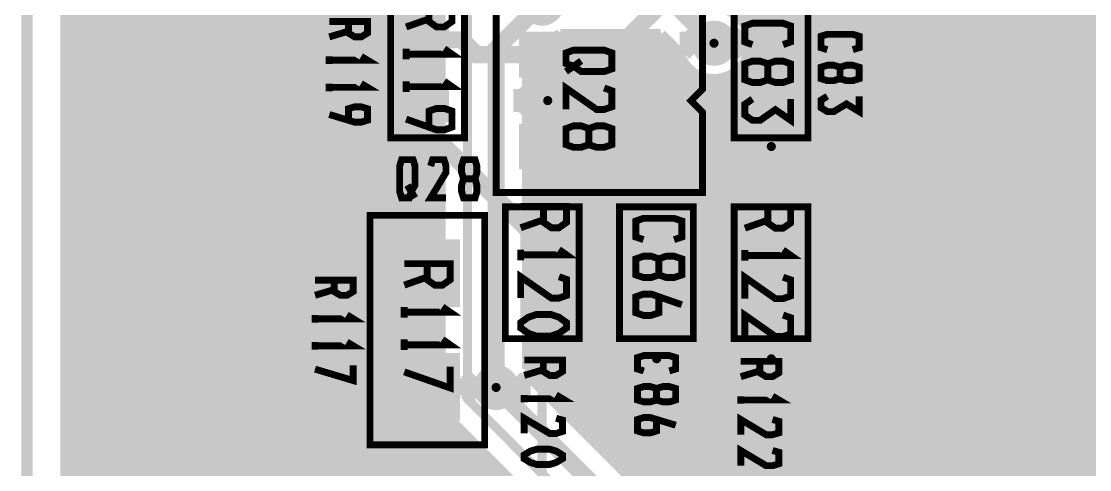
# Model space of a CAD drawing. Extents: x -10 to 131, y -93 to 209.
# Drawn here: x -9.63 to 14.03, y 105.5 to 115.42 of the extents above; entities that cross this region are included whole.
import ezdxf

# ---------------------------------------------------------------- set-up
doc = ezdxf.new("R2010")
doc.units = 0
doc.header["$MEASUREMENT"] = 0
doc.layers.get('0').update_dxf_attribs({"linetype": 'CONTINUOUS'})
for name, color, linetype in [('22-303-0_ASB', 7, 'CONTINUOUS'), ('22-303-0_AST', 7, 'CONTINUOUS'), ('22-303-0_BOT', 2, 'CONTINUOUS'), ('22-303-0_DRD', 6, 'CONTINUOUS'), ('22-303-0_DRL', 1, 'CONTINUOUS'), ('22-303-0_GND', 3, 'CONTINUOUS'), ('22-303-0_IN1', 10, 'CONTINUOUS'), ('22-303-0_SMT', 9, 'CONTINUOUS'), ('22-303-0_SPT', 11, 'CONTINUOUS'), ('22-303-0_SST', 8, 'CONTINUOUS'), ('22-303-0_TOP', 15, 'CONTINUOUS'), ('THRUHOLE_TAP', 2, 'CONTINUOUS')]:
    doc.layers.add(name, color=color, linetype=linetype)

# ---------------------------------------------------------------- blocks, each defined once
blk = doc.blocks.new('ROUND_70')
at = {"const_width": 0.29972}
blk.add_lwpolyline([(-0.14986, 0, 1), (0.14986, 0, 1)], format="xyb", close=True, dxfattribs=at)
blk = doc.blocks.new('ROUND_117')
at = {"const_width": 0.10033}
blk.add_lwpolyline([(-0.050164, 0, 1), (0.050164, 0, 1)], format="xyb", close=True, dxfattribs=at)
blk = doc.blocks.new('ROUND_100')
at = {"const_width": 0.50038}
blk.add_lwpolyline([(-0.25019, 0, 1), (0.25019, 0, 1)], format="xyb", close=True, dxfattribs=at)
blk = doc.blocks.new('ROUND_101')
at = {"const_width": 0.0635}
blk.add_lwpolyline([(-0.03175, 0, 1), (0.03175, 0, 1)], format="xyb", close=True, dxfattribs=at)
blk = doc.blocks.new('ROUND_75')
at = {"const_width": 0.29972}
blk.add_lwpolyline([(-0.14986, 0, 1), (0.14986, 0, 1)], format="xyb", close=True, dxfattribs=at)
blk = doc.blocks.new('RECTANGLE_3')
blk.add_solid([(0.4826, 0.4064), (0.4826, -0.4064), (-0.4826, 0.4064), (-0.4826, -0.4064)])
blk = doc.blocks.new('RECTANGLE_17')
blk.add_solid([(0.635, 0.508), (0.635, -0.508), (-0.635, 0.508), (-0.635, -0.508)])
blk = doc.blocks.new('RECTANGLE_44')
blk.add_solid([(0.7239, 0.7493), (0.7239, -0.7493), (-0.7239, 0.7493), (-0.7239, -0.7493)])
blk = doc.blocks.new('ROUND_108')
at = {"const_width": 0.10033}
blk.add_lwpolyline([(-0.050164, 0, 1), (0.050164, 0, 1)], format="xyb", close=True, dxfattribs=at)

msp = doc.modelspace()

# ---------------------------------------------------------------- linework, layer by layer
at = {"layer": '22-303-0_ASB', "const_width": 0.254}
msp.add_lwpolyline([(111.00054, 208.99374), (111.00054, 198.99376), (116.0018, 198.99376), (116.0018, 208.99374), (130.50012, 208.99374), (130.50012, -31.00578), (-9.4996, -31.00578), (-9.4996, 208.99374), (111.00054, 208.99374)], dxfattribs=at)
at = {"layer": '22-303-0_AST'}
for points, const_width in [([(111.00054, 208.99374), (111.00054, 198.99376), (116.0018, 198.99376), (116.0018, 208.99374), (130.50012, 208.99374), (130.50012, -31.00578), (-9.4996, -31.00578), (-9.4996, 208.99374), (111.00054, 208.99374)], 0.254), ([(0.1905, 112.8395), (0.1905, 115.7605), (-1.4478, 115.7605), (-1.4478, 112.8395), (0.1905, 112.8395)], 0.1524), ([(-0.5969, 115.77066), (-0.5969, 115.41506), (-0.42926, 115.29568), (-0.25908, 115.29568), (-0.0889, 115.41506), (-0.0889, 115.77066), (-1.1049, 115.77066)], 0.1524), ([(0.889, 115.697), (5.461, 115.697), (5.461, 113.919), (5.207, 113.665), (5.461, 113.411), (5.461, 111.633), (0.889, 111.633), (0.889, 115.697)], 0.1524), ([(6.1595, 115.7605), (6.1595, 112.8395), (7.7978, 112.8395), (7.7978, 115.7605), (6.1595, 115.7605)], 0.1524), ([(-0.5969, 115.47348), (-1.1049, 115.29568)], 0.1524), ([(6.5659, 114.90452), (6.39826, 114.96294), (6.39826, 115.31854), (6.5659, 115.37696), (7.24408, 115.37696), (7.41426, 115.31854), (7.41426, 114.96294), (7.24408, 114.90452)], 0.1524), ([(-1.1049, 114.57686), (-1.1049, 114.81308)], 0.1524), ([(-1.1049, 114.6937), (-0.0889, 114.6937), (-0.25908, 114.81308)], 0.1524), ([(2.60604, 114.7826), (2.43586, 114.72164), (2.43586, 114.48542), (2.60604, 114.427), (2.77368, 114.30762), (3.28168, 114.30762), (3.45186, 114.36604), (3.45186, 114.72164), (3.28168, 114.7826), (2.60604, 114.7826)], 0.1524), ([(2.77368, 114.54384), (2.43586, 114.30762)], 0.1524), ([(6.90626, 114.12474), (7.0739, 114.06632), (7.24408, 114.06632), (7.41426, 114.12474), (7.41426, 114.48034), (7.24408, 114.53876), (7.0739, 114.53876), (6.90626, 114.48034), (6.90626, 114.12474), (6.73608, 114.06632), (6.5659, 114.06632), (6.39826, 114.12474), (6.39826, 114.48034), (6.5659, 114.53876), (6.73608, 114.53876), (6.90626, 114.48034)], 0.1524), ([(-1.1049, 113.8555), (-1.1049, 114.09426)], 0.1524), ([(-1.1049, 113.97488), (-0.0889, 113.97488), (-0.25908, 114.09426)], 0.1524), ([(2.43586, 113.46942), (2.43586, 113.9444), (3.11404, 113.46942), (3.28168, 113.46942), (3.45186, 113.52784), (3.45186, 113.88344), (3.28168, 113.9444)], 0.1524), ([(6.5659, 113.70056), (6.39826, 113.58372), (6.39826, 113.34496), (6.5659, 113.22812), (6.73608, 113.22812), (7.0739, 113.46434), (7.41426, 113.22812), (7.41426, 113.70056)], 0.1524), ([(-0.5969, 113.07826), (-0.5969, 113.43386), (-0.42926, 113.49228), (-0.25908, 113.49228), (-0.0889, 113.43386), (-0.0889, 113.07826), (-0.25908, 113.0173), (-0.42926, 113.0173), (-1.1049, 113.25606)], 0.1524), ([(2.94386, 112.68964), (3.11404, 112.63122), (3.28168, 112.63122), (3.45186, 112.68964), (3.45186, 113.04524), (3.28168, 113.1062), (3.11404, 113.1062), (2.94386, 113.04524), (2.94386, 112.68964), (2.77368, 112.63122), (2.60604, 112.63122), (2.43586, 112.68964), (2.43586, 113.04524), (2.60604, 113.1062), (2.77368, 113.1062), (2.94386, 113.04524)], 0.1524), ([(2.7305, 108.3945), (2.7305, 111.3155), (1.0922, 111.3155), (1.0922, 108.3945), (2.7305, 108.3945)], 0.1524), ([(1.94056, 111.32566), (1.94056, 110.97006), (2.11074, 110.85068), (2.28092, 110.85068), (2.44856, 110.97006), (2.44856, 111.32566), (1.43256, 111.32566)], 0.1524), ([(3.6195, 111.3155), (3.6195, 108.3945), (5.2578, 108.3945), (5.2578, 111.3155), (3.6195, 111.3155)], 0.1524), ([(6.1595, 111.3155), (6.1595, 108.3945), (7.7978, 108.3945), (7.7978, 111.3155), (6.1595, 111.3155)], 0.1524), ([(6.90626, 111.31296), (6.90626, 110.95736), (7.0739, 110.84052), (7.24408, 110.84052), (7.41426, 110.95736), (7.41426, 111.31296), (6.39826, 111.31296)], 0.1524), ([(-1.905, 111.125), (-1.905, 106.045), (0.635, 106.045), (0.635, 111.125), (-1.905, 111.125)], 0.1524), ([(1.94056, 111.02848), (1.43256, 110.85068)], 0.1524), ([(4.1529, 110.58652), (3.98526, 110.64494), (3.98526, 111.00054), (4.1529, 111.05896), (4.83108, 111.05896), (5.00126, 111.00054), (5.00126, 110.64494), (4.83108, 110.58652)], 0.1524), ([(6.90626, 111.01832), (6.39826, 110.84052)], 0.1524), ([(1.43256, 110.13186), (1.43256, 110.36808)], 0.1524), ([(1.43256, 110.2487), (2.44856, 110.2487), (2.28092, 110.36808)], 0.1524), ([(4.49326, 109.80674), (4.6609, 109.74832), (4.83108, 109.74832), (5.00126, 109.80674), (5.00126, 110.16234), (4.83108, 110.22076), (4.6609, 110.22076), (4.49326, 110.16234), (4.49326, 109.80674), (4.32308, 109.74832), (4.1529, 109.74832), (3.98526, 109.80674), (3.98526, 110.16234), (4.1529, 110.22076), (4.32308, 110.22076), (4.49326, 110.16234)], 0.1524), ([(6.39826, 110.11916), (6.39826, 110.35792)], 0.1524), ([(6.39826, 110.23854), (7.41426, 110.23854), (7.24408, 110.35792)], 0.1524), ([(-0.63754, 110.05566), (-0.63754, 109.70006), (-0.4699, 109.58068), (-0.29972, 109.58068), (-0.12954, 109.70006), (-0.12954, 110.05566), (-1.14554, 110.05566)], 0.1524), ([(-0.63754, 109.75848), (-1.14554, 109.58068)], 0.1524), ([(1.43256, 109.29366), (1.43256, 109.7661), (2.11074, 109.29366), (2.28092, 109.29366), (2.44856, 109.35208), (2.44856, 109.70768), (2.28092, 109.7661)], 0.1524), ([(6.39826, 109.28096), (6.39826, 109.75594), (7.0739, 109.28096), (7.24408, 109.28096), (7.41426, 109.34192), (7.41426, 109.69752), (7.24408, 109.75594)], 0.1524), ([(4.49326, 109.32414), (4.49326, 108.96854), (4.32308, 108.91012), (4.1529, 108.91012), (3.98526, 108.96854), (3.98526, 109.32414), (4.1529, 109.38256), (4.32308, 109.38256), (5.00126, 109.14634)], 0.1524), ([(-1.14554, 108.86186), (-1.14554, 109.09808)], 0.1524), ([(-1.14554, 108.98124), (-0.12954, 108.98124), (-0.29972, 109.09808)], 0.1524), ([(1.43256, 108.7501), (1.60274, 108.86948), (1.77292, 108.9279), (2.11074, 108.9279), (2.28092, 108.86948), (2.44856, 108.7501), (2.44856, 108.63326), (2.28092, 108.51388), (2.11074, 108.45546), (1.77292, 108.45546), (1.60274, 108.51388), (1.43256, 108.63326), (1.43256, 108.7501)], 0.1524), ([(6.39826, 108.44276), (6.39826, 108.91774), (7.0739, 108.44276), (7.24408, 108.44276), (7.41426, 108.50372), (7.41426, 108.85932), (7.24408, 108.91774)], 0.1524), ([(-1.14554, 108.14304), (-1.14554, 108.37926)], 0.1524), ([(-1.14554, 108.25988), (-0.12954, 108.25988), (-0.29972, 108.37926)], 0.1524), ([(-1.14554, 107.66044), (-0.12954, 107.30484), (-0.12954, 107.77728)], 0.1524)]:
    msp.add_lwpolyline(points, dxfattribs=dict(at, const_width=const_width))
at = {"layer": '22-303-0_BOT'}
for points, const_width in [([(-8.636, 208.28), (-8.636, 90.2462)], 0.254), ([(-8.4074, 208.28), (-8.4074, 90.35034)], 0.254), ([(-8.1788, 208.28), (-8.1788, 90.75166)], 0.254), ([(-7.9502, 208.28), (-7.9502, 90.9066)], 0.254), ([(-7.7216, 208.28), (-7.7216, 90.9701)], 0.254), ([(-7.493, 208.28), (-7.493, 90.96756)], 0.254), ([(-5.207, 208.28), (-5.207, 90.5002)], 0.254), ([(-4.9784, 208.28), (-4.9784, 90.58148)], 0.254), ([(-4.7498, 208.28), (-4.7498, 90.59164)], 0.254), ([(-4.5212, 208.28), (-4.5212, 90.53576)], 0.254), ([(-4.2926, 208.28), (-4.2926, 90.39606)], 0.254), ([(-4.064, 208.28), (-4.064, 90.45956)], 0.254), ([(-3.8354, 208.28), (-3.8354, 90.4621)], 0.254), ([(-3.6068, 208.28), (-3.6068, 90.3986)], 0.254), ([(-3.3782, 208.28), (-3.3782, 90.24366)], 0.254), ([(-3.1496, 208.28), (-3.1496, 89.84234)], 0.254), ([(-2.921, 208.28), (-2.921, 52.48656)], 0.254), ([(-2.6924, 208.28), (-2.6924, 52.4891)], 0.254), ([(-2.4638, 208.28), (-2.4638, 52.4256)], 0.254), ([(-2.2352, 208.28), (-2.2352, 52.27066)], 0.254), ([(-2.0066, 208.28), (-2.0066, 51.86934)], 0.254), ([(-1.778, 208.28), (-1.778, 45.89272)], 0.254), ([(-1.5494, 208.28), (-1.5494, 45.8597)], 0.254), ([(-1.3208, 208.28), (-1.3208, 45.75048)], 0.254), ([(-1.0922, 208.28), (-1.0922, 54.10454)], 0.254), ([(-7.2644, 205.31582), (-7.2644, 90.8939)], 0.254), ([(-5.4356, 205.31582), (-5.4356, 90.32748)], 0.254), ([(-7.0358, 205.00086), (-7.0358, 90.72626)], 0.254), ([(-6.8072, 204.84084), (-6.8072, 89.69248)], 0.254), ([(-5.8928, 204.84084), (-5.8928, 90.28176)], 0.254), ([(-5.6642, 205.00086), (-5.6642, 90.33764)], 0.254), ([(-6.5786, 204.75956), (-6.5786, 89.8017)], 0.254), ([(-6.35, 204.73162), (-6.35, 89.83472)], 0.254), ([(-6.1214, 204.75956), (-6.1214, 90.14206)], 0.254), ([(6.604, 74.168), (6.604, 100.711), (0.254, 107.061), (0.254, 117.983), (3.048, 120.777), (3.048, 187.198), (7.112, 191.262), (84.328, 191.262), (84.709, 190.881), (112.522, 190.881), (112.903, 190.5), (112.903, 157.988), (114.681, 156.21), (114.681, 139.192), (115.189, 138.684), (115.189, 135.509), (114.3, 134.62)], 0.2032), ([(8.509, 131.9784), (8.509, 57.4675)], 0.254), ([(8.7376, 131.9784), (8.7376, 57.4675)], 0.254), ([(8.9662, 131.9784), (8.9662, 57.4675)], 0.254), ([(9.1948, 131.9784), (9.1948, 57.4675)], 0.254), ([(9.4234, 131.9784), (9.4234, 57.4675)], 0.254), ([(13.5001, 131.9784), (13.5001, 122.97664), (9.4996, 122.97664), (9.4996, 58.10758)], 0.254), ([(8.2804, 129.4003), (8.2804, 57.4675)], 0.254), ([(6.4516, 126.91618), (6.4516, 115.2652)], 0.254), ([(7.8232, 126.70028), (7.8232, 71.02348)], 0.254), ([(8.0518, 126.91872), (8.0518, 70.78472)], 0.254), ([(6.6802, 126.69774), (6.6802, 102.51186)], 0.254), ([(6.9088, 126.5809), (6.9088, 102.28326)], 0.254), ([(7.1374, 126.52756), (7.1374, 102.05466)], 0.254), ([(7.366, 126.52756), (7.366, 101.82606)], 0.254), ([(7.5946, 126.58344), (7.5946, 101.59746)], 0.254), ([(-0.8636, 119.80926), (-0.8636, 54.3687)], 0.254), ([(-0.635, 119.51462), (-0.635, 54.48808)], 0.254), ([(-0.4064, 119.38254), (-0.4064, 54.52872)], 0.254), ([(-0.3556, 117.983), (-0.3556, 107.061)], 0.254), ([(0.889, 107.315), (0.889, 114.808), (1.905, 115.824)], 0.381), ([(5.715, 114.935), (4.826, 115.824), (1.905, 115.824)], 0.381), ([(-0.3556, 115.4938), (-8.636, 115.4938)], 0.254), ([(9.4996, 115.4938), (6.29666, 115.4938)], 0.254), ([(-0.3556, 115.2652), (-8.636, 115.2652)], 0.254), ([(4.53644, 115.1255), (2.3114, 115.1255)], 0.254), ([(2.3368, 115.1255), (2.3368, 106.85526)], 0.254), ([(2.5654, 115.1255), (2.5654, 106.62666)], 0.254), ([(2.794, 115.1255), (2.794, 106.39806)], 0.254), ([(3.0226, 115.1255), (3.0226, 106.16946)], 0.254), ([(3.2512, 115.1255), (3.2512, 105.94086)], 0.254), ([(3.4798, 115.1255), (3.4798, 105.71226)], 0.254), ([(3.7084, 115.1255), (3.7084, 105.48366)], 0.254), ([(3.937, 115.1255), (3.937, 105.25506)], 0.254), ([(4.1656, 115.1255), (4.1656, 105.02646)], 0.254), ([(4.3942, 115.1255), (4.3942, 104.79786)], 0.254), ([(4.53644, 115.1255), (4.93268, 114.72672)], 0.254), ([(9.4996, 115.2652), (6.4516, 115.2652)], 0.254), ([(-0.3556, 115.0366), (-8.636, 115.0366)], 0.254), ([(2.11074, 115.04168), (1.5875, 114.51844)], 0.254), ([(4.62534, 115.0366), (2.10566, 115.0366)], 0.254), ([(2.1082, 115.03914), (2.1082, 107.08386)], 0.254), ([(4.6228, 115.03914), (4.6228, 104.56926)], 0.254), ([(9.4996, 115.0366), (6.5151, 115.0366)], 0.254), ([(-0.3556, 114.808), (-8.636, 114.808)], 0.254), ([(4.85394, 114.808), (1.87706, 114.808)], 0.254), ([(1.8796, 114.81054), (1.8796, 107.31246)], 0.254), ([(4.8514, 114.81054), (4.8514, 104.34066)], 0.254), ([(9.4996, 114.808), (6.51256, 114.808)], 0.254), ([(-0.3556, 114.5794), (-8.636, 114.5794)], 0.254), ([(1.5875, 114.51844), (1.5875, 107.7214)], 0.254), ([(4.98856, 114.5794), (1.64846, 114.5794)], 0.254), ([(1.651, 114.58194), (1.651, 107.5817)], 0.254), ([(5.08, 114.43462), (5.08, 104.11206)], 0.254), ([(9.4996, 114.5794), (6.4389, 114.5794)], 0.254), ([(6.4516, 114.60226), (6.4516, 102.74046)], 0.254), ([(-0.3556, 114.3508), (-8.636, 114.3508)], 0.254), ([(5.1562, 114.3508), (1.5875, 114.3508)], 0.254), ([(5.3086, 114.2365), (5.3086, 103.88346)], 0.254), ([(5.9944, 114.17554), (5.9944, 103.19766)], 0.254), ([(6.223, 114.30762), (6.223, 102.96906)], 0.254), ([(9.4996, 114.3508), (6.27126, 114.3508)], 0.254), ([(-0.3556, 114.1222), (-8.636, 114.1222)], 0.254), ([(9.4996, 114.1222), (1.5875, 114.1222)], 0.254), ([(5.5372, 114.1476), (5.5372, 103.65486)], 0.254), ([(5.7658, 114.12728), (5.7658, 103.42626)], 0.254), ([(-0.3556, 113.8936), (-8.636, 113.8936)], 0.254), ([(9.4996, 113.8936), (1.5875, 113.8936)], 0.254), ([(-0.3556, 113.665), (-8.636, 113.665)], 0.254), ([(9.4996, 113.665), (1.5875, 113.665)], 0.254), ([(-0.3556, 113.4364), (-8.636, 113.4364)], 0.254), ([(9.4996, 113.4364), (1.5875, 113.4364)], 0.254), ([(-0.3556, 113.2078), (-8.636, 113.2078)], 0.254), ([(-0.3556, 112.9792), (-8.636, 112.9792)], 0.254), ([(9.4996, 113.2078), (1.5875, 113.2078)], 0.254), ([(9.4996, 112.9792), (1.5875, 112.9792)], 0.254), ([(-0.3556, 112.7506), (-8.636, 112.7506)], 0.254), ([(9.4996, 112.7506), (1.5875, 112.7506)], 0.254), ([(-0.3556, 112.522), (-8.636, 112.522)], 0.254), ([(9.4996, 112.522), (1.5875, 112.522)], 0.254), ([(-0.3556, 112.2934), (-8.636, 112.2934)], 0.254), ([(9.4996, 112.2934), (1.5875, 112.2934)], 0.254), ([(-0.3556, 112.0648), (-8.636, 112.0648)], 0.254), ([(9.4996, 112.0648), (1.5875, 112.0648)], 0.254), ([(-0.3556, 111.8362), (-8.636, 111.8362)], 0.254), ([(9.4996, 111.8362), (1.5875, 111.8362)], 0.254), ([(-0.3556, 111.6076), (-8.636, 111.6076)], 0.254), ([(9.4996, 111.6076), (1.5875, 111.6076)], 0.254), ([(-0.3556, 111.379), (-8.636, 111.379)], 0.254), ([(9.4996, 111.379), (1.5875, 111.379)], 0.254), ([(-0.3556, 111.1504), (-8.636, 111.1504)], 0.254), ([(9.4996, 111.1504), (1.5875, 111.1504)], 0.254), ([(-0.3556, 110.9218), (-8.636, 110.9218)], 0.254), ([(9.4996, 110.9218), (1.5875, 110.9218)], 0.254), ([(-0.3556, 110.6932), (-8.636, 110.6932)], 0.254), ([(9.4996, 110.6932), (1.5875, 110.6932)], 0.254), ([(-0.3556, 110.4646), (-8.636, 110.4646)], 0.254), ([(9.4996, 110.4646), (1.5875, 110.4646)], 0.254), ([(-0.3556, 110.236), (-8.636, 110.236)], 0.254), ([(9.4996, 110.236), (1.5875, 110.236)], 0.254), ([(-0.3556, 110.0074), (-8.636, 110.0074)], 0.254), ([(9.4996, 110.0074), (1.5875, 110.0074)], 0.254), ([(-0.3556, 109.7788), (-8.636, 109.7788)], 0.254), ([(9.4996, 109.7788), (1.5875, 109.7788)], 0.254), ([(-0.3556, 109.5502), (-8.636, 109.5502)], 0.254), ([(9.4996, 109.5502), (1.5875, 109.5502)], 0.254), ([(-0.3556, 109.3216), (-8.636, 109.3216)], 0.254), ([(9.4996, 109.3216), (1.5875, 109.3216)], 0.254), ([(-0.3556, 109.093), (-8.636, 109.093)], 0.254), ([(9.4996, 109.093), (1.5875, 109.093)], 0.254), ([(-0.3556, 108.8644), (-8.636, 108.8644)], 0.254), ([(9.4996, 108.8644), (1.5875, 108.8644)], 0.254), ([(-0.3556, 108.6358), (-8.636, 108.6358)], 0.254), ([(9.4996, 108.6358), (1.5875, 108.6358)], 0.254), ([(-0.3556, 108.4072), (-8.636, 108.4072)], 0.254), ([(9.4996, 108.4072), (1.5875, 108.4072)], 0.254), ([(-0.3556, 108.1786), (-8.636, 108.1786)], 0.254), ([(9.4996, 108.1786), (1.5875, 108.1786)], 0.254), ([(-0.3556, 107.95), (-8.636, 107.95)], 0.254), ([(9.4996, 107.95), (1.5875, 107.95)], 0.254), ([(-0.3556, 107.7214), (-8.636, 107.7214)], 0.254), ([(9.4996, 107.7214), (1.5875, 107.7214)], 0.254), ([(-0.3556, 107.4928), (-8.636, 107.4928)], 0.254), ([(0.889, 107.315), (7.112, 101.092), (7.112, 73.914), (6.477, 73.279), (6.477, 57.277), (6.985, 56.769), (17.145, 56.769), (20.574, 53.34), (20.574, 50.038)], 0.381), ([(1.66878, 107.52074), (7.59968, 101.59238)], 0.254), ([(9.4996, 107.4928), (1.69926, 107.4928)], 0.254), ([(-0.3556, 107.2642), (-8.636, 107.2642)], 0.254), ([(9.4996, 107.2642), (1.92786, 107.2642)], 0.254), ([(-0.3556, 107.0356), (-8.636, 107.0356)], 0.254), ([(9.4996, 107.0356), (2.15646, 107.0356)], 0.254), ([(-0.29972, 106.807), (-8.636, 106.807)], 0.254), ([(-0.1778, 106.6292), (-0.1778, 54.50332)], 0.254), ([(-0.1778, 106.6292), (5.9944, 100.457)], 0.254), ([(9.4996, 106.807), (2.38506, 106.807)], 0.254), ([(-0.12446, 106.5784), (-8.636, 106.5784)], 0.254), ([(0.0508, 106.4006), (0.0508, 55.03926)], 0.254), ([(9.4996, 106.5784), (2.61366, 106.5784)], 0.254), ([(0.1016, 106.3498), (-8.636, 106.3498)], 0.254), ([(0.3302, 106.1212), (-8.636, 106.1212)], 0.254), ([(0.2794, 106.172), (0.2794, 55.2069)], 0.254), ([(9.4996, 106.3498), (2.84226, 106.3498)], 0.254), ([(9.4996, 106.1212), (3.07086, 106.1212)], 0.254), ([(0.5588, 105.8926), (-8.636, 105.8926)], 0.254), ([(0.508, 105.9434), (0.508, 55.28056)], 0.254), ([(9.4996, 105.8926), (3.29946, 105.8926)], 0.254), ([(0.7874, 105.664), (-8.636, 105.664)], 0.254), ([(0.7366, 105.7148), (0.7366, 55.2831)], 0.254), ([(9.4996, 105.664), (3.52806, 105.664)], 0.254), ([(1.016, 105.4354), (-8.636, 105.4354)], 0.254), ([(0.9652, 105.4862), (0.9652, 55.2196)], 0.254), ([(9.4996, 105.4354), (3.75666, 105.4354)], 0.254)]:
    msp.add_lwpolyline(points, dxfattribs=dict(at, const_width=const_width))
at = {"layer": '22-303-0_BOT', "const_width": 0.254}
for points in [[(6.52272, 114.935, 0.3405246), (5.92074, 115.71478)], [(2.11074, 115.04168, 0.0675469), (2.3118, 115.12481)], [(5.715, 114.12728, 0.4142136), (6.52272, 114.935)], [(4.93268, 114.72672, 0.3399006), (5.715, 114.12474)], [(1.66878, 107.52074, 0.0673462), (1.58607, 107.72057)], [(-0.3556, 107.061, 0.198913), (-0.17705, 106.62995)], [(-0.3556, 107.061, 0.198913), (-0.17705, 106.62995)]]:
    msp.add_lwpolyline(points, format="xyb", dxfattribs=at)
at = {"layer": '22-303-0_DRD', "const_width": 0.254}
for points in [[(111.00054, 208.99374), (111.00054, 198.99376), (116.0018, 198.99376), (116.0018, 208.99374), (130.50012, 208.99374), (130.50012, -31.00578), (-9.4996, -31.00578), (-9.4996, 208.99374), (111.00054, 208.99374)], [(1.905, 115.443), (1.27, 116.078)], [(1.905, 115.443), (1.27, 116.078)], [(2.54, 116.078), (1.905, 115.443)], [(2.54, 116.078), (1.905, 115.443)], [(5.08, 114.681), (5.715, 115.316)], [(5.08, 115.189), (5.08, 114.681)], [(5.715, 114.554), (5.08, 115.189)], [(5.715, 115.316), (6.35, 114.681)], [(6.35, 115.189), (5.715, 114.554)], [(6.35, 114.681), (6.35, 115.189)], [(1.397, 113.411), (2.032, 114.046)], [(1.397, 113.411), (2.032, 114.046)], [(2.032, 114.046), (2.667, 113.411)], [(2.032, 114.046), (2.667, 113.411)], [(1.397, 113.919), (1.397, 113.411)], [(2.032, 113.284), (1.397, 113.919)], [(1.397, 113.919), (1.397, 113.411)], [(2.032, 113.284), (1.397, 113.919)], [(2.667, 113.919), (2.032, 113.284)], [(2.667, 113.919), (2.032, 113.284)], [(2.667, 113.411), (2.667, 113.919)], [(2.667, 113.411), (2.667, 113.919)], [(6.35, 112.395), (6.985, 113.03)], [(6.35, 112.395), (6.985, 113.03)], [(6.35, 112.395), (6.985, 113.03)], [(6.985, 113.03), (7.62, 112.395)], [(6.985, 113.03), (7.62, 112.395)], [(6.985, 113.03), (7.62, 112.395)], [(6.35, 112.903), (6.35, 112.395)], [(6.985, 112.268), (6.35, 112.903)], [(6.35, 112.903), (6.35, 112.395)], [(6.985, 112.268), (6.35, 112.903)], [(6.35, 112.903), (6.35, 112.395)], [(6.985, 112.268), (6.35, 112.903)], [(7.62, 112.903), (6.985, 112.268)], [(7.62, 112.903), (6.985, 112.268)], [(7.62, 112.903), (6.985, 112.268)], [(7.62, 112.395), (7.62, 112.903)], [(7.62, 112.395), (7.62, 112.903)], [(7.62, 112.395), (7.62, 112.903)], [(3.81, 107.696), (4.445, 108.331)], [(3.81, 107.696), (4.445, 108.331)], [(4.445, 108.331), (5.08, 107.696)], [(4.445, 108.331), (5.08, 107.696)], [(6.35, 107.696), (6.985, 108.331)], [(6.35, 107.696), (6.985, 108.331)], [(6.985, 108.331), (7.62, 107.696)], [(6.985, 108.331), (7.62, 107.696)], [(3.81, 108.204), (3.81, 107.696)], [(4.445, 107.569), (3.81, 108.204)], [(3.81, 108.204), (3.81, 107.696)], [(4.445, 107.569), (3.81, 108.204)], [(5.08, 108.204), (4.445, 107.569)], [(5.08, 108.204), (4.445, 107.569)], [(5.08, 107.696), (5.08, 108.204)], [(5.08, 107.696), (5.08, 108.204)], [(6.35, 108.204), (6.35, 107.696)], [(6.985, 107.569), (6.35, 108.204)], [(6.35, 108.204), (6.35, 107.696)], [(6.985, 107.569), (6.35, 108.204)], [(7.62, 108.204), (6.985, 107.569)], [(7.62, 108.204), (6.985, 107.569)], [(7.62, 107.696), (7.62, 108.204)], [(7.62, 107.696), (7.62, 108.204)], [(0.254, 107.061), (0.889, 107.696)], [(0.254, 107.061), (0.889, 107.696)], [(0.254, 107.569), (0.254, 107.061)], [(0.889, 106.934), (0.254, 107.569)], [(0.254, 107.569), (0.254, 107.061)], [(0.889, 106.934), (0.254, 107.569)], [(0.889, 107.696), (1.524, 107.061)], [(0.889, 107.696), (1.524, 107.061)], [(1.524, 107.569), (0.889, 106.934)], [(1.524, 107.569), (0.889, 106.934)], [(1.524, 107.061), (1.524, 107.569)], [(1.524, 107.061), (1.524, 107.569)]]:
    msp.add_lwpolyline(points, dxfattribs=at)
at = {"layer": '22-303-0_DRL', "const_width": 0.254}
for points in [[(111.00054, 208.99374), (111.00054, 198.99376), (116.0018, 198.99376), (116.0018, 208.99374), (130.50012, 208.99374), (130.50012, -31.00578), (-9.4996, -31.00578), (-9.4996, 208.99374), (111.00054, 208.99374)], [(93.45422, 17.63014), (76.454, 17.63014), (76.454, 58.10758), (9.4996, 58.10758), (9.4996, 122.97664), (13.5001, 122.97664), (13.5001, 131.9784), (5.25018, 131.9784), (5.25018, 155.55976), (9.4996, 155.55976), (9.4996, 189.7761), (111.50092, 189.7761), (111.50092, 159.77616), (106.36504, 159.77616), (106.36504, 90.10904), (82.63636, 90.10904), (82.63636, 115.10772), (72.03948, 115.10772), (72.03948, 80.10906), (111.50092, 80.10906), (111.50092, 58.10758), (93.45422, 58.10758), (93.45422, 17.63014)]]:
    msp.add_lwpolyline(points, dxfattribs=at)
at = {"layer": '22-303-0_GND'}
for points, const_width in [([(111.00054, 208.99374), (111.00054, 198.99376), (116.0018, 198.99376), (116.0018, 208.99374), (130.50012, 208.99374), (130.50012, -31.00578), (-9.4996, -31.00578), (-9.4996, 208.99374), (111.00054, 208.99374)], 0.254), ([(106.36504, 115.42014), (9.4996, 115.42014)], 1.27), ([(72.03948, 114.78514), (9.4996, 114.78514)], 1.27), ([(72.03948, 114.15014), (9.4996, 114.15014)], 1.27), ([(72.03948, 113.51514), (9.4996, 113.51514)], 1.27), ([(72.03948, 112.88014), (9.4996, 112.88014)], 1.27), ([(72.03948, 112.24514), (9.4996, 112.24514)], 1.27), ([(72.03948, 111.61014), (9.4996, 111.61014)], 1.27), ([(72.03948, 110.97514), (9.4996, 110.97514)], 1.27), ([(72.03948, 110.34014), (9.4996, 110.34014)], 1.27), ([(72.03948, 109.70514), (9.4996, 109.70514)], 1.27), ([(72.03948, 109.07014), (9.4996, 109.07014)], 1.27), ([(72.03948, 108.43514), (9.4996, 108.43514)], 1.27), ([(72.03948, 107.80014), (9.4996, 107.80014)], 1.27), ([(72.03948, 107.16514), (9.4996, 107.16514)], 1.27), ([(72.03948, 106.53014), (9.4996, 106.53014)], 1.27), ([(72.03948, 105.89514), (9.4996, 105.89514)], 1.27), ([(72.03948, 105.26014), (9.4996, 105.26014)], 1.27)]:
    msp.add_lwpolyline(points, dxfattribs=dict(at, const_width=const_width))
at = {"layer": '22-303-0_SST', "const_width": 0.1524}
for points in [[(0.1905, 112.8395), (0.1905, 115.7605), (-1.4478, 115.7605), (-1.4478, 112.8395), (0.1905, 112.8395)], [(0.889, 115.697), (0.889, 111.633), (5.461, 111.633), (5.461, 113.411), (5.207, 113.665), (5.461, 113.919), (5.461, 115.697), (0.889, 115.697)], [(6.1595, 115.7605), (6.1595, 112.8395), (7.7978, 112.8395), (7.7978, 115.7605), (6.1595, 115.7605)], [(-2.38252, 115.41506), (-2.38252, 115.16106), (-2.24282, 115.0747), (-2.10058, 115.0747), (-1.96088, 115.16106), (-1.96088, 115.41506), (-2.8067, 115.41506)], [(-2.38252, 115.2017), (-2.8067, 115.0747)], [(8.22452, 114.79276), (8.08482, 114.83594), (8.08482, 115.08994), (8.22452, 115.13312), (8.7884, 115.13312), (8.93064, 115.08994), (8.93064, 114.83594), (8.7884, 114.79276)], [(-2.8067, 114.47526), (-2.8067, 114.6429)], [(-2.8067, 114.55908), (-1.96088, 114.55908), (-2.10058, 114.6429)], [(8.50646, 114.15014), (8.6487, 114.10696), (8.7884, 114.10696), (8.93064, 114.15014), (8.93064, 114.40414), (8.7884, 114.44732), (8.6487, 114.44732), (8.50646, 114.40414), (8.50646, 114.15014), (8.36676, 114.10696), (8.22452, 114.10696), (8.08482, 114.15014), (8.08482, 114.40414), (8.22452, 114.44732), (8.36676, 114.44732), (8.50646, 114.40414)], [(-2.8067, 113.87328), (-2.8067, 114.04346)], [(-2.8067, 113.95964), (-1.96088, 113.95964), (-2.10058, 114.04346)], [(8.22452, 113.76152), (8.08482, 113.67516), (8.08482, 113.50752), (8.22452, 113.42116), (8.36676, 113.42116), (8.6487, 113.59134), (8.93064, 113.42116), (8.93064, 113.76152)], [(-2.38252, 113.23066), (-2.38252, 113.48466), (-2.24282, 113.52784), (-2.10058, 113.52784), (-1.96088, 113.48466), (-1.96088, 113.23066), (-2.10058, 113.18748), (-2.24282, 113.18748), (-2.8067, 113.35766)], [(-1.24714, 111.65078), (-1.20396, 111.51108), (-1.03378, 111.51108), (-0.99314, 111.65078), (-0.90678, 111.79302), (-0.90678, 112.2172), (-0.94996, 112.3569), (-1.20396, 112.3569), (-1.24714, 112.2172), (-1.24714, 111.65078)], [(-0.22098, 111.51108), (-0.56134, 111.51108), (-0.22098, 112.07496), (-0.22098, 112.2172), (-0.26416, 112.3569), (-0.51816, 112.3569), (-0.56134, 112.2172)], [(0.42164, 111.93526), (0.46228, 112.07496), (0.46228, 112.2172), (0.42164, 112.3569), (0.16764, 112.3569), (0.12446, 112.2172), (0.12446, 112.07496), (0.16764, 111.93526), (0.42164, 111.93526), (0.46228, 111.79302), (0.46228, 111.65078), (0.42164, 111.51108), (0.16764, 111.51108), (0.12446, 111.65078), (0.12446, 111.79302), (0.16764, 111.93526)], [(-1.07696, 111.79302), (-0.90678, 111.51108)], [(2.7305, 108.3945), (2.7305, 111.3155), (1.0922, 111.3155), (1.0922, 108.3945), (2.7305, 108.3945)], [(3.6195, 111.3155), (3.6195, 108.3945), (5.2578, 108.3945), (5.2578, 111.3155), (3.6195, 111.3155)], [(6.1595, 111.3155), (6.1595, 108.3945), (7.7978, 108.3945), (7.7978, 111.3155), (6.1595, 111.3155)], [(-1.905, 111.125), (0.635, 111.125), (0.635, 106.045), (-1.905, 106.045), (-1.905, 111.125)], [(-2.70002, 109.69244), (-2.70002, 109.43844), (-2.55778, 109.35462), (-2.41554, 109.35462), (-2.27584, 109.43844), (-2.27584, 109.69244), (-3.12166, 109.69244)], [(-2.70002, 109.48162), (-3.12166, 109.35462)], [(-3.12166, 108.75264), (-3.12166, 108.92282)], [(-3.12166, 108.83646), (-2.27584, 108.83646), (-2.41554, 108.92282)], [(-3.12166, 108.1532), (-3.12166, 108.32084)], [(-3.12166, 108.23702), (-2.27584, 108.23702), (-2.41554, 108.32084)], [(1.93548, 107.92206), (1.93548, 107.66806), (2.07518, 107.5817), (2.21742, 107.5817), (2.35712, 107.66806), (2.35712, 107.92206), (1.5113, 107.92206)], [(4.16052, 107.68076), (4.02082, 107.72394), (4.02082, 107.97794), (4.16052, 108.02112), (4.7244, 108.02112), (4.86664, 107.97794), (4.86664, 107.72394), (4.7244, 107.68076)], [(6.72846, 107.89412), (6.72846, 107.64012), (6.8707, 107.55376), (7.0104, 107.55376), (7.15264, 107.64012), (7.15264, 107.89412), (6.30682, 107.89412)], [(-3.12166, 107.7214), (-2.27584, 107.4674), (-2.27584, 107.80522)], [(1.93548, 107.7087), (1.5113, 107.5817)], [(6.72846, 107.68076), (6.30682, 107.55376)], [(1.5113, 106.98226), (1.5113, 107.1499)], [(1.5113, 107.06608), (2.35712, 107.06608), (2.21742, 107.1499)], [(4.44246, 107.03814), (4.5847, 106.99496), (4.7244, 106.99496), (4.86664, 107.03814), (4.86664, 107.29214), (4.7244, 107.33532), (4.5847, 107.33532), (4.44246, 107.29214), (4.44246, 107.03814), (4.30276, 106.99496), (4.16052, 106.99496), (4.02082, 107.03814), (4.02082, 107.29214), (4.16052, 107.33532), (4.30276, 107.33532), (4.44246, 107.29214)], [(6.30682, 106.95432), (6.30682, 107.12196)], [(6.30682, 107.03814), (7.15264, 107.03814), (7.0104, 107.12196)], [(1.5113, 106.29646), (1.5113, 106.63428), (2.07518, 106.29646), (2.21742, 106.29646), (2.35712, 106.33964), (2.35712, 106.59364), (2.21742, 106.63428)], [(4.44246, 106.60634), (4.44246, 106.35234), (4.30276, 106.30916), (4.16052, 106.30916), (4.02082, 106.35234), (4.02082, 106.60634), (4.16052, 106.64952), (4.30276, 106.64952), (4.86664, 106.47934)], [(6.30682, 106.26852), (6.30682, 106.60634), (6.8707, 106.26852), (7.0104, 106.26852), (7.15264, 106.3117), (7.15264, 106.5657), (7.0104, 106.60634)], [(1.5113, 105.82148), (1.651, 105.90784), (1.79324, 105.94848), (2.07518, 105.94848), (2.21742, 105.90784), (2.35712, 105.82148), (2.35712, 105.73766), (2.21742, 105.65384), (2.07518, 105.61066), (1.79324, 105.61066), (1.651, 105.65384), (1.5113, 105.73766), (1.5113, 105.82148)], [(6.30682, 105.58272), (6.30682, 105.92054), (6.8707, 105.58272), (7.0104, 105.58272), (7.15264, 105.6259), (7.15264, 105.8799), (7.0104, 105.92054)]]:
    msp.add_lwpolyline(points, dxfattribs=at)
at = {"layer": '22-303-0_TOP'}
for points, const_width in [([(-8.255, 89.535), (-8.255, 90.424), (-8.001, 90.678), (-8.001, 190.627), (9.144, 207.772), (19.939, 207.772), (22.606, 205.105), (68.707, 205.105), (75.7682, 198.0438), (83.185, 198.0438)], 0.2032), ([(83.058, 194.31), (78.867, 194.31), (68.58, 204.597), (22.479, 204.597), (19.812, 207.264), (9.271, 207.264), (-7.493, 190.5), (-7.493, 90.297), (-7.62, 90.17)], 0.2032), ([(95.885, 193.5988), (95.885, 192.532), (94.234, 190.881), (87.757, 190.881), (86.233, 192.405), (80.01, 192.405), (68.326, 204.089), (22.352, 204.089), (19.685, 206.756), (9.398, 206.756), (-6.985, 190.373), (-6.985, 82.169), (-7.239, 81.915)], 0.2032), ([(24.765, 200.7362), (24.765, 201.041), (19.558, 206.248), (9.525, 206.248), (-6.477, 190.246), (-6.477, 89.154), (-6.35, 89.027)], 0.2032), ([(30.353, 194.31), (30.353, 192.278), (28.956, 190.881), (6.858, 190.881), (-5.969, 178.054), (-5.969, 89.916), (-5.588, 89.535)], 0.2032), ([(-0.635, 109.8423), (-2.159, 109.8423), (-2.159, 118.0592), (-1.397, 118.8212), (-0.635, 118.8212)], 0.381), ([(2.032, 114.681), (3.429, 114.681), (4.445, 115.697), (4.445, 116.84)], 0.381), ([(2.032, 114.681), (0.4572, 114.681), (0.127, 115.0112), (-0.635, 115.0112)], 0.381), ([(6.985, 115.0112), (6.9088, 114.935), (5.715, 114.935)], 0.381), ([(2.032, 113.665), (2.032, 112.649)], 0.381), ([(2.032, 112.649), (2.032, 113.665)], 0.381), ([(-3.937, 89.662), (-3.937, 94.361), (7.874, 106.172), (7.874, 111.633), (7.62, 111.887), (6.096, 111.887), (4.318, 113.665)], 0.2032), ([(1.905, 110.5662), (1.8288, 110.5662), (-0.5588, 112.9538), (-0.5588, 113.5888), (-0.635, 113.5888)], 0.381), ([(6.985, 112.649), (6.985, 113.5888)], 0.381), ([(6.985, 112.649), (6.985, 113.5888)], 0.381), ([(6.985, 113.5888), (6.985, 112.649)], 0.381), ([(4.445, 110.5662), (1.905, 110.5662)], 0.381), ([(6.985, 110.5662), (4.445, 110.5662)], 0.381), ([(-0.635, 109.8423), (-2.159, 109.8423), (-2.159, 109.22), (-2.159, 104.8893), (-1.397, 104.1273), (-0.635, 104.1273)], 0.381), ([(4.445, 107.95), (4.445, 109.1438)], 0.381), ([(4.445, 109.1438), (4.445, 107.95)], 0.381), ([(6.985, 107.95), (6.985, 109.1438)], 0.381), ([(6.985, 109.1438), (6.985, 107.95)], 0.381), ([(-4.826, 89.789), (-4.826, 94.107), (1.905, 100.838), (1.905, 109.1438)], 0.2032), ([(-0.635, 107.3277), (0.8763, 107.3277), (0.889, 107.315)], 0.381), ([(-0.635, 107.3277), (0.8763, 107.3277), (0.889, 107.315)], 0.381)]:
    msp.add_lwpolyline(points, dxfattribs=dict(at, const_width=const_width))

# ---------------------------------------------------------------- block references
at = {"layer": '22-303-0_BOT'}
for p in [(5.715, 114.935), (2.032, 113.665), (6.985, 112.649), (4.445, 107.95), (6.985, 107.95), (0.889, 107.315)]:
    msp.add_blockref('ROUND_70', p, dxfattribs=at)
at = {"layer": '22-303-0_DRL'}
for p in [(5.715, 114.935), (2.032, 113.665), (6.985, 112.649), (4.445, 107.95), (6.985, 107.95), (0.889, 107.315)]:
    msp.add_blockref('ROUND_117', p, dxfattribs=at)
at = {"layer": '22-303-0_GND'}
for name, p in [('ROUND_100', (1.905, 115.824)), ('ROUND_100', (5.715, 114.935)), ('ROUND_101', (2.032, 113.665)), ('ROUND_101', (6.985, 112.649)), ('ROUND_101', (4.445, 107.95)), ('ROUND_101', (6.985, 107.95)), ('ROUND_100', (0.889, 107.315))]:
    msp.add_blockref(name, p, dxfattribs=at)
at = {"layer": '22-303-0_IN1'}
for name, p in [('ROUND_75', (5.715, 114.935)), ('ROUND_70', (2.032, 113.665)), ('ROUND_70', (6.985, 112.649)), ('ROUND_70', (4.445, 107.95)), ('ROUND_70', (6.985, 107.95)), ('ROUND_75', (0.889, 107.315))]:
    msp.add_blockref(name, p, dxfattribs=at)
at = {"layer": '22-303-0_SMT'}
for name, p in [('RECTANGLE_3', (-0.635, 115.0112)), ('RECTANGLE_3', (6.985, 115.0112)), ('RECTANGLE_17', (2.032, 114.681)), ('RECTANGLE_17', (4.318, 113.665)), ('RECTANGLE_3', (-0.635, 113.5888)), ('RECTANGLE_3', (6.985, 113.5888)), ('RECTANGLE_17', (2.032, 112.649)), ('RECTANGLE_3', (1.905, 110.5662)), ('RECTANGLE_3', (4.445, 110.5662)), ('RECTANGLE_3', (6.985, 110.5662)), ('RECTANGLE_44', (-0.635, 109.8423)), ('RECTANGLE_3', (1.905, 109.1438)), ('RECTANGLE_3', (4.445, 109.1438)), ('RECTANGLE_3', (6.985, 109.1438)), ('RECTANGLE_44', (-0.635, 107.3277))]:
    msp.add_blockref(name, p, dxfattribs=at)
at = {"layer": '22-303-0_SPT'}
for name, p in [('RECTANGLE_3', (-0.635, 115.0112)), ('RECTANGLE_3', (6.985, 115.0112)), ('RECTANGLE_17', (2.032, 114.681)), ('RECTANGLE_17', (4.318, 113.665)), ('RECTANGLE_3', (-0.635, 113.5888)), ('RECTANGLE_3', (6.985, 113.5888)), ('RECTANGLE_17', (2.032, 112.649)), ('RECTANGLE_3', (1.905, 110.5662)), ('RECTANGLE_3', (4.445, 110.5662)), ('RECTANGLE_3', (6.985, 110.5662)), ('RECTANGLE_44', (-0.635, 109.8423)), ('RECTANGLE_3', (1.905, 109.1438)), ('RECTANGLE_3', (4.445, 109.1438)), ('RECTANGLE_3', (6.985, 109.1438)), ('RECTANGLE_44', (-0.635, 107.3277))]:
    msp.add_blockref(name, p, dxfattribs=at)
at = {"layer": '22-303-0_TOP'}
for name, p in [('RECTANGLE_3', (-0.635, 115.0112)), ('ROUND_70', (5.715, 114.935)), ('RECTANGLE_3', (6.985, 115.0112)), ('RECTANGLE_17', (2.032, 114.681)), ('RECTANGLE_17', (4.318, 113.665)), ('RECTANGLE_3', (-0.635, 113.5888)), ('ROUND_70', (2.032, 113.665)), ('RECTANGLE_3', (6.985, 113.5888)), ('RECTANGLE_17', (2.032, 112.649)), ('ROUND_70', (6.985, 112.649)), ('RECTANGLE_3', (1.905, 110.5662)), ('RECTANGLE_3', (4.445, 110.5662)), ('RECTANGLE_3', (6.985, 110.5662)), ('RECTANGLE_44', (-0.635, 109.8423)), ('RECTANGLE_3', (1.905, 109.1438)), ('RECTANGLE_3', (4.445, 109.1438)), ('RECTANGLE_3', (6.985, 109.1438)), ('ROUND_70', (4.445, 107.95)), ('ROUND_70', (6.985, 107.95)), ('RECTANGLE_44', (-0.635, 107.3277)), ('ROUND_70', (0.889, 107.315))]:
    msp.add_blockref(name, p, dxfattribs=at)
at = {"layer": 'THRUHOLE_TAP'}
for p in [(5.715, 114.935), (2.032, 113.665), (6.985, 112.649), (4.445, 107.95), (6.985, 107.95), (0.889, 107.315)]:
    msp.add_blockref('ROUND_108', p, dxfattribs=at)

doc.saveas('drawing.dxf')
